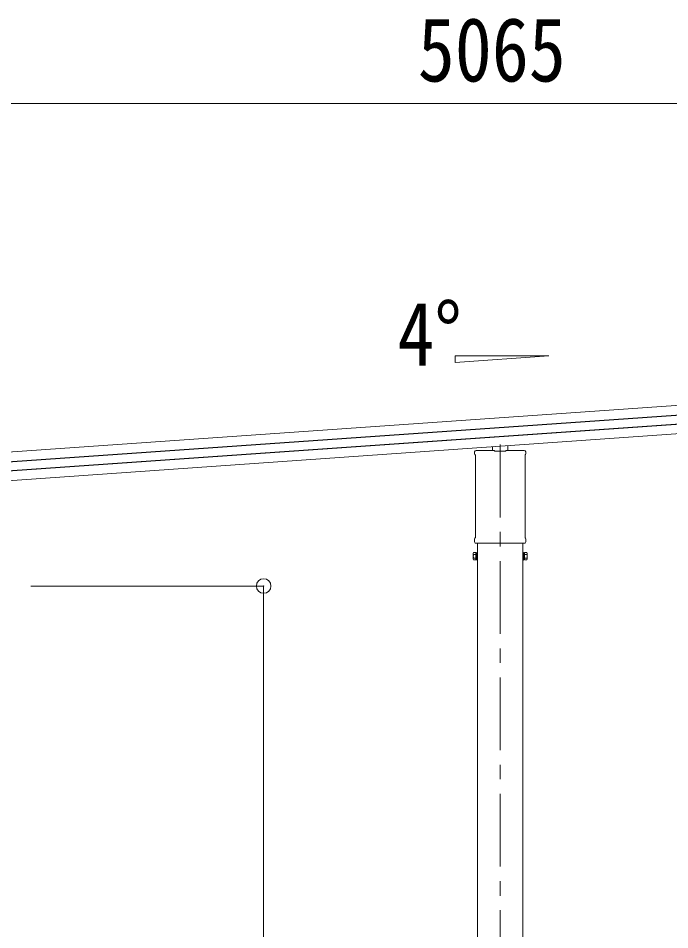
# Model space of a CAD drawing. Units: millimetres at full size, sheet at 1:40; details may follow other scales. Extents: x -11243 to 11243, y -7760 to 7760.
# Drawn here: x 2612 to 4404, y -2638 to -132 of the extents above; entities that cross this region are included whole.
import ezdxf
from ezdxf.enums import TextEntityAlignment as Align

# ---------------------------------------------------------------- set-up
doc = ezdxf.new("R2010")
doc.units = ezdxf.units.MM
doc.header["$LTSCALE"] = 40
doc.header["$PDMODE"] = 32
doc.header["$PDSIZE"] = 40
doc.linetypes.add('CHAIN1', pattern=[8, 5, -1, 1, -1])
doc.layers.add('0-3_ELV2', color=7, linetype='Continuous', lineweight=9)
doc.layers.add('0-6_OTH_LINE', color=6, linetype='Continuous', lineweight=9)
doc.styles.add('ＭＳ ゴシック', font='')
doc.styles.get('ＭＳ ゴシック').set_extended_font_data('MS Gothic')

msp = doc.modelspace()

# ---------------------------------------------------------------- linework, layer by layer
at = {"layer": '0-3_ELV2', "color": 4}
for p, q in [((1482.63, -1402.14), (6380.87, -1059.62)), ((3813.2, -1060.52), (4071.21, -1060.52)), ((3813.2, -1078.56), (4071.21, -1060.52)), ((3813.2, -1060.52), (3813.2, -1078.56)), ((1484.45, -1428.04), (6382.68, -1085.52)), ((1484.54, -1429.43), (6382.78, -1086.91)), ((1486.17, -1452.65), (6384.4, -1110.14)), ((1486.27, -1454.07), (6384.5, -1111.55)), ((1488.08, -1479.95), (6386.31, -1137.43)), ((3866.94, -1329), (3866.94, -1324.25)), ((3871.19, -1320), (3921.19, -1320)), ((3916.19, -1320), (3916.19, -1310.16)), ((3921.69, -1322), (3921.69, -1320.5)), ((3952.69, -1322), (3921.69, -1322)), ((3952.69, -1320.5), (3952.69, -1322)), ((3953.19, -1320), (4003.19, -1320)), ((3958.19, -1320), (3958.19, -1307.22)), ((4007.44, -1324.25), (4007.44, -1329)), ((3868.73, -1332.47), (3868.73, -1332.47)), ((3868.94, -1332.88), (3868.94, -1559.63)), ((4005.44, -1559.63), (4005.44, -1332.88)), ((4005.65, -1332.47), (4005.65, -1332.47)), ((3866.94, -1571.5), (3866.94, -1563.5)), ((3868.64, -1574.9), (3868.64, -1574.9)), ((3868.73, -1560.04), (3868.73, -1560.04)), ((3868.94, -1575), (3868.92, -1575)), ((3868.94, -1575), (4005.44, -1575)), ((3874.69, -1575), (3874.69, -4992.78)), ((3999.69, -1575), (3999.69, -4992.78)), ((4005.46, -1575), (4005.44, -1575)), ((4005.65, -1560.04), (4005.65, -1560.04)), ((4007.44, -1563.5), (4007.44, -1571.5)), ((3863.19, -1602.4), (3863.95, -1601.09)), ((3863.19, -1602.4), (3863.19, -1619.4)), ((3870.19, -1601.09), (3863.95, -1601.09)), ((3870.19, -1620.72), (3870.19, -1601.09)), ((3870.19, -1601.7), (3872.69, -1601.7)), ((4004.19, -1601.7), (4001.69, -1601.7)), ((4004.19, -1620.72), (4004.19, -1601.09)), ((4004.19, -1601.09), (4010.43, -1601.09)), ((4011.19, -1602.4), (4010.43, -1601.09)), ((4011.19, -1602.4), (4011.19, -1619.4)), ((3863.19, -1619.4), (3863.95, -1620.72)), ((3870.19, -1606), (3863.95, -1606)), ((3870.19, -1615.81), (3863.95, -1615.81)), ((3870.19, -1620.72), (3863.95, -1620.72)), ((3872.69, -1620.1), (3870.19, -1620.1)), ((3999.69, -1621.4), (4001.69, -1621.4)), ((4001.69, -1620.1), (4004.19, -1620.1)), ((4004.19, -1606), (4010.43, -1606)), ((4004.19, -1615.81), (4010.43, -1615.81)), ((4004.19, -1620.72), (4010.43, -1620.72)), ((4011.19, -1619.4), (4010.43, -1620.72))]:
    msp.add_line(p, q, dxfattribs=at)
at = {"layer": '0-3_ELV2', "color": 5, "linetype": 'CHAIN1'}
msp.add_line((3937.19, -1304.08), (3937.19, -5043.39), dxfattribs=at)
at = {"layer": '0-3_ELV2', "color": 6}
msp.add_line((3286.59, -1692.78), (2646.56, -1692.78), dxfattribs=at)
at = {"layer": '0-3_ELV2', "color": 4}
for points in [[(3868.75, -1574.97), (3868.7, -1574.94), (3868.64, -1574.9)], [(3868.92, -1575), (3868.77, -1574.97), (3868.75, -1574.97)], [(4005.63, -1574.97), (4005.48, -1575), (4005.46, -1575)], [(4005.74, -1574.9), (4005.74, -1574.9), (4005.63, -1574.97)], [(4001.69, -1621.4), (4001.69, -1600.4), (3999.69, -1600.4)]]:
    msp.add_lwpolyline(points, dxfattribs=at)
msp.add_lwpolyline([(3872.69, -1621.4), (3872.69, -1600.4), (3874.69, -1600.4), (3874.69, -1621.4)], close=True, dxfattribs=at)
for centre, radius, start, end in [((3871.19, -1324.25), 4.25, 90, 180), ((4003.19, -1324.25), 4.25, 0, 90), ((3871.19, -1329), 4.25, 180, 234.62358), ((3868.44, -1332.88), 0.5, 0.0463, 54.58271), ((4005.94, -1332.88), 0.5, 125.41729, 179.9537), ((4003.19, -1329), 4.25, 305.37642, 0), ((3871.19, -1563.5), 4.25, 125.37642, 180), ((3871.19, -1571.5), 4.25, 180, 233.11111), ((3868.44, -1559.63), 0.5, 305.4181, 359.95288), ((4005.94, -1559.63), 0.5, 180.04713, 234.58188), ((4003.19, -1563.5), 4.25, 0, 54.62358), ((4003.19, -1571.5), 4.25, 306.88889, 0), ((3867.54, -1603.54), 4.34, 145.61575, 214.38425), ((4006.85, -1603.54), 4.34, 325.61575, 34.38425), ((3879.43, -1610.9), 16.24, 162.41205, 197.58795), ((3867.54, -1618.27), 4.34, 145.61575, 214.38425), ((3994.95, -1610.9), 16.24, 342.41205, 17.58795), ((4006.85, -1618.27), 4.34, 325.61575, 34.38425)]:
    msp.add_arc(centre, radius, start, end, dxfattribs=at)
for centre, major_axis, ratio, start_param, end_param in [((3921.19, -1320.5), (0.354, 0.354), 0.999467, 5.4996506, 7.06672), ((3921.26, -1320.44), (0.481, -0.181), 0.828259, 1.9947436, 1.996569), ((3921.26, -1320.44), (-0.181, 0.481), 0.828259, 4.2866163, 4.2884417), ((3953.19, -1320.5), (0.354, -0.354), 0.999467, 2.358058, 3.9251274), ((3953.13, -1320.44), (0.181, 0.481), 0.828259, 1.9947436, 1.996569), ((3953.13, -1320.44), (0.481, 0.181), 0.828259, 1.1450236, 1.146849)]:
    msp.add_ellipse(centre, major_axis=major_axis, ratio=ratio, start_param=start_param, end_param=end_param, dxfattribs=at)
at = {"layer": '0-3_ELV2', "color": 6}
msp.add_point((3286.59, -1692.78), dxfattribs=at)
at = {"layer": '0-6_OTH_LINE'}
for p, q in [((6442.9, -366.95), (1378.36, -366.95)), ((3286.59, -1692.78), (3286.59, -4492.78))]:
    msp.add_line(p, q, dxfattribs=at)

# ---------------------------------------------------------------- texts
at = {"layer": '0-3_ELV2', "style": 'ＭＳ ゴシック', "width": 0.85}
for s, p in [('5065', (3710.63, -358.95)), ('4°', (3654.5, -1140.28))]:
    msp.add_text(s, height=176, dxfattribs=at).set_placement(p, align=Align.BOTTOM_LEFT)

doc.saveas('drawing.dxf')
